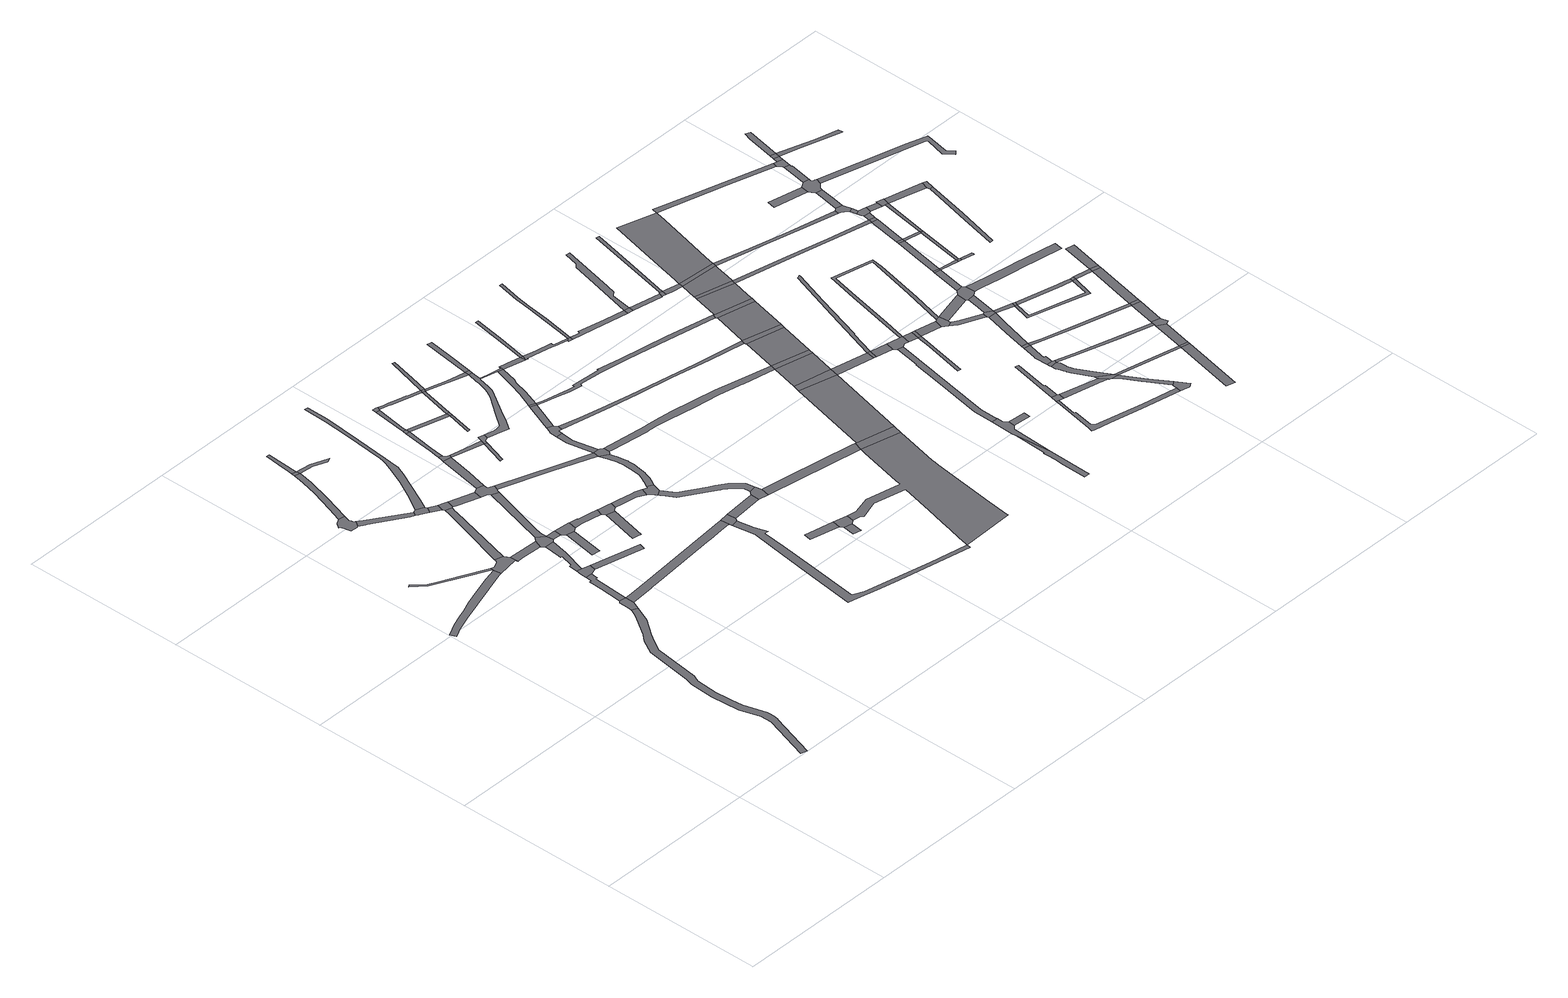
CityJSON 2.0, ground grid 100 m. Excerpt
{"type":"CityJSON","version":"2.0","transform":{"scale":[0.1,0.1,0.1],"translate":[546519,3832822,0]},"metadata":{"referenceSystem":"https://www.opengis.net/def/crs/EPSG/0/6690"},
"CityObjects":{
"road1":{"type":"Road","attributes":{"RoadStructureAttribute.sectionType":"1"},"geometry":[{"type":"MultiSurface","lod":"1","boundaries":[[[0,1,2,3,4,5,6,7,8,9,10,11,12,13,14,15,16,17,18,19,20,21,22,23,24,25,26,27,28,29,30,31,32,33,34,35,36]]]}]},
"road2":{"type":"Road","attributes":{"RoadStructureAttribute.sectionType":"1"},"geometry":[{"type":"MultiSurface","lod":"1","boundaries":[[[37,38,39,40,41,42,43,44,45,46,47,48,49,50,51]]]}]},
"road3":{"type":"Road","attributes":{"RoadStructureAttribute.sectionType":"1"},"geometry":[{"type":"MultiSurface","lod":"1","boundaries":[[[52,53,54,55,56,57,58,59,60,61,62]]]}]},
"road4":{"type":"Road","geometry":[{"type":"MultiSurface","lod":"1","boundaries":[[[63,64,65,66,67,68,69,70,71,72,73,74,75,76,77,78,79]]]}]},
"road5":{"type":"Road","geometry":[{"type":"MultiSurface","lod":"1","boundaries":[[[80,81,82,83,84,85,0,36,86,87]]]}]},
"road6":{"type":"Road","geometry":[{"type":"MultiSurface","lod":"1","boundaries":[[[88,89,90,91,92,93,94,62,61,37,51,95,96,97,98]]]}]},
"road7":{"type":"Road","attributes":{"RoadStructureAttribute.sectionType":"1"},"geometry":[{"type":"MultiSurface","lod":"1","boundaries":[[[99,100,101,102,80,87,103,104,105]]]}]},
"road8":{"type":"Road","attributes":{"RoadStructureAttribute.sectionType":"1"},"geometry":[{"type":"MultiSurface","lod":"1","boundaries":[[[106,107,74,73,108,109,110,111,112]]]}]},
"road9":{"type":"Road","attributes":{"RoadStructureAttribute.sectionType":"1"},"geometry":[{"type":"MultiSurface","lod":"1","boundaries":[[[113,114,115,116,63,79,117,118,119]]]}]},
"road10":{"type":"Road","geometry":[{"type":"MultiSurface","lod":"1","boundaries":[[[120,121,99,105,122,123,124]]]}]},
"road11":{"type":"Road","attributes":{"RoadStructureAttribute.sectionType":"1"},"geometry":[{"type":"MultiSurface","lod":"1","boundaries":[[[97,96,125,126,127]]]}]},
"road12":{"type":"Road","attributes":{"RoadStructureAttribute.sectionType":"1"},"geometry":[{"type":"MultiSurface","lod":"1","boundaries":[[[128,129,130,88,98,131,132,133,134]]]}]},
"road13":{"type":"Road","attributes":{"RoadStructureAttribute.sectionType":"1"},"geometry":[{"type":"MultiSurface","lod":"1","boundaries":[[[135,136,137,138,139,140,120,124,141,142]]]}]},
"road14":{"type":"Road","geometry":[{"type":"MultiSurface","lod":"1","boundaries":[[[143,144,112,111,145,146,147,148,149]]]}]},
"road15":{"type":"Road","geometry":[{"type":"MultiSurface","lod":"1","boundaries":[[[150,113,119,151]]]}]},
"road16":{"type":"Road","attributes":{"RoadStructureAttribute.sectionType":"1"},"geometry":[{"type":"MultiSurface","lod":"1","boundaries":[[[152,153,154,150,151,155]]]}]},
"road17":{"type":"Road","attributes":{"RoadStructureAttribute.sectionType":"1"},"geometry":[{"type":"MultiSurface","lod":"1","boundaries":[[[148,147,156,157]]]}]},
"road18":{"type":"Road","geometry":[{"type":"MultiSurface","lod":"1","boundaries":[[[158,127,126,135,142,159,160]]]}]},
"road19":{"type":"Road","attributes":{"RoadStructureAttribute.sectionType":"1"},"geometry":[{"type":"MultiSurface","lod":"1","boundaries":[[[161,162,123,122]]]}]},
"road20":{"type":"Road","geometry":[{"type":"MultiSurface","lod":"1","boundaries":[[[163,157,156,164,128,134,165,166]]]}]},
"road21":{"type":"Road","geometry":[{"type":"MultiSurface","lod":"1","boundaries":[[[167,168,169,170,151,119]]]}]},
"road22":{"type":"Road","attributes":{"RoadStructureAttribute.sectionType":"1"},"geometry":[{"type":"MultiSurface","lod":"1","boundaries":[[[160,159,171,172]]]}]},
"road23":{"type":"Road","geometry":[{"type":"MultiSurface","lod":"1","boundaries":[[[173,174,175,176]]]}]},
"road24":{"type":"Road","geometry":[{"type":"MultiSurface","lod":"1","boundaries":[[[177,172,171,173,176,178,179]]]}]},
"road25":{"type":"Road","attributes":{"RoadStructureAttribute.sectionType":"1"},"geometry":[{"type":"MultiSurface","lod":"1","boundaries":[[[166,165,180,181,182]]]}]},
"road26":{"type":"Road","attributes":{"RoadStructureAttribute.sectionType":"1"},"geometry":[{"type":"MultiSurface","lod":"1","boundaries":[[[183,158,160,184,185,186,187,188,189,190]]]}]},
"road27":{"type":"Road","attributes":{"RoadStructureAttribute.sectionType":"1"},"geometry":[{"type":"MultiSurface","lod":"1","boundaries":[[[191,192,193,87,86,194,195,196,197,198,199,200,201,202,203,204,205]]]}]},
"road28":{"type":"Road","attributes":{"RoadStructureAttribute.sectionType":"1"},"geometry":[{"type":"MultiSurface","lod":"1","boundaries":[[[206,207,208,209,210,211,212,213,214,215,143,149,216,217,218,219,220,221,222,223,224]]]}]},
"road29":{"type":"Road","geometry":[{"type":"MultiSurface","lod":"1","boundaries":[[[225,182,181,226,227,228,183,190,229,230,231,232,233,234,235,236]]]}]},
"road30":{"type":"Road","attributes":{"RoadStructureAttribute.sectionType":"1"},"geometry":[{"type":"MultiSurface","lod":"1","boundaries":[[[237,238,239,240,179,178,241,242,243]]]}]},
"road31":{"type":"Road","attributes":{"RoadStructureAttribute.sectionType":"1"},"geometry":[{"type":"MultiSurface","lod":"1","boundaries":[[[244,245,246,247,248]]]}]},
"road32":{"type":"Road","attributes":{"RoadStructureAttribute.sectionType":"1"},"geometry":[{"type":"MultiSurface","lod":"1","boundaries":[[[249,225,236,250,251,252,253]]]}]},
"road33":{"type":"Road","geometry":[{"type":"MultiSurface","lod":"1","boundaries":[[[254,255,243,242,244,248,256,257,258]]]}]},
"road34":{"type":"Road","geometry":[{"type":"MultiSurface","lod":"1","boundaries":[[[259,260,249,253,261,262,263,264,265]]]}]},
"road35":{"type":"Road","attributes":{"RoadStructureAttribute.sectionType":"1"},"geometry":[{"type":"MultiSurface","lod":"1","boundaries":[[[266,267,268,269,259,265,270,271]]]}]},
"road36":{"type":"Road","attributes":{"RoadStructureAttribute.sectionType":"1"},"geometry":[{"type":"MultiSurface","lod":"1","boundaries":[[[272,273,274,275,258,257,276,277,278,279,280]]]}]},
"road37":{"type":"Road","geometry":[{"type":"MultiSurface","lod":"1","boundaries":[[[281,266,271,282]]]}]},
"road38":{"type":"Road","attributes":{"RoadStructureAttribute.sectionType":"1"},"geometry":[{"type":"MultiSurface","lod":"1","boundaries":[[[283,261,253,284,285]]]}]},
"road39":{"type":"Road","attributes":{"RoadStructureAttribute.sectionType":"1"},"geometry":[{"type":"MultiSurface","lod":"1","boundaries":[[[286,232,231,287,288,289,290]]]}]},
"road40":{"type":"Road","geometry":[{"type":"MultiSurface","lod":"1","boundaries":[[[284,291,292,293,294,295]]]}]},
"road41":{"type":"Road","attributes":{"RoadStructureAttribute.sectionType":"1"},"geometry":[{"type":"MultiSurface","lod":"1","boundaries":[[[296,297,298,281,282,299,300]]]}]},
"road42":{"type":"Road","geometry":[{"type":"MultiSurface","lod":"1","boundaries":[[[301,191,205,302,303,304]]]}]},
"road43":{"type":"Road","geometry":[{"type":"MultiSurface","lod":"1","boundaries":[[[305,280,279,306,307,308,309,310,311]]]}]},
"road44":{"type":"Road","geometry":[{"type":"MultiSurface","lod":"1","boundaries":[[[312,296,300,313,314,315]]]}]},
"road45":{"type":"Road","attributes":{"RoadStructureAttribute.sectionType":"1"},"geometry":[{"type":"MultiSurface","lod":"1","boundaries":[[[316,282,271,317,318,319,320]]]}]},
"road46":{"type":"Road","geometry":[{"type":"MultiSurface","lod":"1","boundaries":[[[321,322,323,285,284,295,324,325,326]]]}]},
"road47":{"type":"Road","attributes":{"RoadStructureAttribute.sectionType":"1"},"geometry":[{"type":"MultiSurface","lod":"1","boundaries":[[[327,328,329,330,331,332,333,334,335,303,302,336,337,338,339,340,341,342,343,344,345,346]]]}]},
"road48":{"type":"Road","attributes":{"RoadStructureAttribute.sectionType":"1"},"geometry":[{"type":"MultiSurface","lod":"1","boundaries":[[[347,348,349,350]]]}]},
"road49":{"type":"Road","attributes":{"RoadStructureAttribute.sectionType":"1"},"geometry":[{"type":"MultiSurface","lod":"1","boundaries":[[[351,301,304,352]]]}]},
"road50":{"type":"Road","geometry":[{"type":"MultiSurface","lod":"1","boundaries":[[[319,353,354,355,356]]]}]},
"road51":{"type":"Road","attributes":{"RoadStructureAttribute.sectionType":"1"},"geometry":[{"type":"MultiSurface","lod":"1","boundaries":[[[289,357,358,359,360,361,362,363,364,365,366,367,368,369,370,371,372,373,374,311,310,375,376,377,378,379,380,381,382,383,384,385,386,387,388,389,390,391,392,393]]]}]},
"road52":{"type":"Road","attributes":{"RoadStructureAttribute.sectionType":"1"},"geometry":[{"type":"MultiSurface","lod":"1","boundaries":[[[394,395,396,397,398,399,400,401,309,308,402,403,404,405,406,407,408,409,410,411,412,413,414]]]}]},
"road53":{"type":"Road","attributes":{"RoadStructureAttribute.sectionType":"1"},"geometry":[{"type":"MultiSurface","lod":"1","boundaries":[[[415,416,417,418,419,314,313,420,421,422,423,424,425,426]]]}]},
"road54":{"type":"Road","geometry":[{"type":"MultiSurface","lod":"1","boundaries":[[[320,319,356,427]]]}]},
"road55":{"type":"Road","geometry":[{"type":"MultiSurface","lod":"1","boundaries":[[[428,429,430,431]]]}]},
"road56":{"type":"Road","geometry":[{"type":"MultiSurface","lod":"1","boundaries":[[[432,433,290,289,393,434,435,436,437]]]}]},
"road57":{"type":"Road","attributes":{"RoadStructureAttribute.sectionType":"1"},"geometry":[{"type":"MultiSurface","lod":"1","boundaries":[[[425,438,320,427,439,440,441]]]}]},
"road58":{"type":"Road","geometry":[{"type":"MultiSurface","lod":"1","boundaries":[[[350,349,428,431,442,443]]]}]},
"road59":{"type":"Road","attributes":{"RoadStructureAttribute.sectionType":"1"},"geometry":[{"type":"MultiSurface","lod":"1","boundaries":[[[444,445,290,433,446,447,448,449]]]}]},
"road60":{"type":"Road","geometry":[{"type":"MultiSurface","lod":"1","boundaries":[[[414,413,351,352,450,451]]]}]},
"road61":{"type":"Road","geometry":[{"type":"MultiSurface","lod":"1","boundaries":[[[452,453,454,455,444,449,456,457,458,459,460,461,462]]]}]},
"road62":{"type":"Road","geometry":[{"type":"MultiSurface","lod":"1","boundaries":[[[426,425,441,463]]]}]},
"road63":{"type":"Road","attributes":{"RoadStructureAttribute.sectionType":"1"},"geometry":[{"type":"MultiSurface","lod":"1","boundaries":[[[464,465,452,462,466,467,468,469]]]}]},
"road64":{"type":"Road","attributes":{"RoadStructureAttribute.sectionType":"1"},"geometry":[{"type":"MultiSurface","lod":"1","boundaries":[[[470,471,472,473,474,475,476,477,478,479,480,326,325,481,482,483,484,485,486,487,488,489,490,491,492,493,494,495,496,497]]]}]},
"road65":{"type":"Road","attributes":{"RoadStructureAttribute.sectionType":"1"},"geometry":[{"type":"MultiSurface","lod":"1","boundaries":[[[498,499,500,426,463,501,502]]]}]},
"road66":{"type":"Road","attributes":{"RoadStructureAttribute.sectionType":"1"},"geometry":[{"type":"MultiSurface","lod":"1","boundaries":[[[503,504,505,463,441,506,470,507]]]}]},
"road67":{"type":"Road","geometry":[{"type":"MultiSurface","lod":"1","boundaries":[[[508,464,469,509]]]}]},
"road68":{"type":"Road","attributes":{"RoadStructureAttribute.sectionType":"1"},"geometry":[{"type":"MultiSurface","lod":"1","boundaries":[[[491,510,511,512,513,508,509,514,515,516,492]]]}]},
"road69":{"type":"Road","geometry":[{"type":"MultiSurface","lod":"1","boundaries":[[[507,470,497,517]]]}]},
"road70":{"type":"Road","attributes":{"RoadStructureAttribute.sectionType":"1"},"geometry":[{"type":"MultiSurface","lod":"1","boundaries":[[[518,519,451,450,520,521]]]}]},
"road71":{"type":"Road","geometry":[{"type":"MultiSurface","lod":"1","boundaries":[[[520,522,523,524,525,526,527,528,529,443,442,530,531,532,533,534,535,536,537,538,539,346,540,541,542,543,544,545,546,547,548,549]]]}]},
"road72":{"type":"Road","attributes":{"RoadStructureAttribute.sectionType":"1"},"geometry":[{"type":"MultiSurface","lod":"1","boundaries":[[[550,507,517,551,552]]]}]},
"road73":{"type":"Road","geometry":[{"type":"MultiSurface","lod":"1","boundaries":[[[541,540,553]]]}]},
"road74":{"type":"Road","geometry":[{"type":"MultiSurface","lod":"1","boundaries":[[[554,493,492,555,556]]]}]},
"road75":{"type":"Road","attributes":{"RoadStructureAttribute.sectionType":"1"},"geometry":[{"type":"MultiSurface","lod":"1","boundaries":[[[557,558,559,560,561,562,437,436,563,564,565,566,567,568,569,570,571,572,573,574,575,576,577]]]}]},
"road76":{"type":"Road","geometry":[{"type":"MultiSurface","lod":"1","boundaries":[[[556,555,578]]]}]},
"road77":{"type":"Road","attributes":{"RoadStructureAttribute.sectionType":"1"},"geometry":[{"type":"MultiSurface","lod":"1","boundaries":[[[579,580,581,582,583,584,460,459,585,586,587,588,589,590]]]}]},
"road78":{"type":"Road","attributes":{"RoadStructureAttribute.sectionType":"1"},"geometry":[{"type":"MultiSurface","lod":"1","boundaries":[[[591,592,593,556,578,594,595]]]}]},
"road79":{"type":"Road","attributes":{"RoadStructureAttribute.sectionType":"1"},"geometry":[{"type":"MultiSurface","lod":"1","boundaries":[[[596,597,598,599,600,601,578,555,602,603,604,605,606,607,608]]]}]},
"road80":{"type":"Road","geometry":[{"type":"MultiSurface","lod":"1","boundaries":[[[521,520,549,609,610]]]}]},
"road81":{"type":"Road","attributes":{"RoadStructureAttribute.sectionType":"1"},"geometry":[{"type":"MultiSurface","lod":"1","boundaries":[[[611,612,613,614,615,616,617,618,509,469,619,620,621,622,623,624,625,626,627,628,629]]]}]},
"road82":{"type":"Road","geometry":[{"type":"MultiSurface","lod":"1","boundaries":[[[608,607,630,631,632]]]}]},
"road83":{"type":"Road","attributes":{"function":"3","RoadStructureAttribute.sectionType":"1"},"geometry":[{"type":"MultiSurface","lod":"1","boundaries":[[[633,610,609,634]]]}]},
"road84":{"type":"Road","attributes":{"RoadStructureAttribute.sectionType":"1"},"geometry":[{"type":"MultiSurface","lod":"1","boundaries":[[[635,636,637,638,608,632,639,640,641,642]]]}]},
"road85":{"type":"Road","attributes":{"RoadStructureAttribute.sectionType":"1"},"geometry":[{"type":"MultiSurface","lod":"1","boundaries":[[[643,644,645,632,631,646,647,648]]]}]},
"road86":{"type":"Road","attributes":{"RoadStructureAttribute.sectionType":"1"},"geometry":[{"type":"MultiSurface","lod":"1","boundaries":[[[649,650,651,652,653,654,655,656,657,658,659,660]]]}]},
"road87":{"type":"Road","geometry":[{"type":"MultiSurface","lod":"1","boundaries":[[[661,633,634,662]]]}]},
"road88":{"type":"Road","attributes":{"RoadStructureAttribute.sectionType":"1"},"geometry":[{"type":"MultiSurface","lod":"1","boundaries":[[[663,664,649,660,665,666,667,668,669,670,671,672]]]}]},
"road89":{"type":"Road","attributes":{"function":"3","RoadStructureAttribute.sectionType":"1"},"geometry":[{"type":"MultiSurface","lod":"1","boundaries":[[[576,673,661,662,674,675]]]}]},
"road90":{"type":"Road","geometry":[{"type":"MultiSurface","lod":"1","boundaries":[[[577,576,675,676]]]}]},
"road91":{"type":"Road","geometry":[{"type":"MultiSurface","lod":"1","boundaries":[[[648,647,677,678]]]}]},
"road92":{"type":"Road","geometry":[{"type":"MultiSurface","lod":"1","boundaries":[[[679,680,669,668]]]}]},
"road93":{"type":"Road","attributes":{"function":"3","RoadStructureAttribute.sectionType":"1"},"geometry":[{"type":"MultiSurface","lod":"1","boundaries":[[[681,682,577,676,683]]]}]},
"road94":{"type":"Road","attributes":{"RoadStructureAttribute.sectionType":"1"},"geometry":[{"type":"MultiSurface","lod":"1","boundaries":[[[684,662,634,685,686]]]}]},
"road95":{"type":"Road","attributes":{"RoadStructureAttribute.sectionType":"1"},"geometry":[{"type":"MultiSurface","lod":"1","boundaries":[[[678,677,687,688,689,690]]]}]},
"road96":{"type":"Road","geometry":[{"type":"MultiSurface","lod":"1","boundaries":[[[590,589,691,681,683,692,693]]]}]},
"road97":{"type":"Road","attributes":{"RoadStructureAttribute.sectionType":"1"},"geometry":[{"type":"MultiSurface","lod":"1","boundaries":[[[694,695,696,697,698,699,700,701,648,678]]]}]},
"road98":{"type":"Road","attributes":{"RoadStructureAttribute.sectionType":"1"},"geometry":[{"type":"MultiSurface","lod":"1","boundaries":[[[702,703,704,705,706,707,708,663,672,709,710]]]}]},
"road99":{"type":"Road","attributes":{"function":"3","RoadStructureAttribute.sectionType":"1"},"geometry":[{"type":"MultiSurface","lod":"1","boundaries":[[[711,712,693,692,713]]]}]},
"road100":{"type":"Road","geometry":[{"type":"MultiSurface","lod":"1","boundaries":[[[714,690,689,715,716,717]]]}]},
"road101":{"type":"Road","geometry":[{"type":"MultiSurface","lod":"1","boundaries":[[[686,685,718,719]]]}]},
"road102":{"type":"Road","geometry":[{"type":"MultiSurface","lod":"1","boundaries":[[[629,628,720,711,713,721,722]]]}]},
"road103":{"type":"Road","attributes":{"RoadStructureAttribute.sectionType":"1"},"geometry":[{"type":"MultiSurface","lod":"1","boundaries":[[[723,724,719,718,725,726]]]}]},
"road104":{"type":"Road","attributes":{"RoadStructureAttribute.sectionType":"1"},"geometry":[{"type":"MultiSurface","lod":"1","boundaries":[[[716,715,727,728,729]]]}]},
"road105":{"type":"Road","geometry":[{"type":"MultiSurface","lod":"1","boundaries":[[[730,731,732,733,734,735,736,737]]]}]},
"road106":{"type":"Road","attributes":{"function":"3","RoadStructureAttribute.sectionType":"1"},"geometry":[{"type":"MultiSurface","lod":"1","boundaries":[[[738,739,722,721,740,741,742]]]}]},
"road107":{"type":"Road","geometry":[{"type":"MultiSurface","lod":"1","boundaries":[[[743,744,738,742,745]]]}]},
"road108":{"type":"Road","attributes":{"RoadStructureAttribute.sectionType":"1"},"geometry":[{"type":"MultiSurface","lod":"1","boundaries":[[[746,747,717,716,748,749]]]}]},
"road109":{"type":"Road","geometry":[{"type":"MultiSurface","lod":"1","boundaries":[[[750,726,725,702,710,751,752,753,754]]]}]},
"road110":{"type":"Road","attributes":{"RoadStructureAttribute.sectionType":"1"},"geometry":[{"type":"MultiSurface","lod":"1","boundaries":[[[755,756,757,758,759,760]]]}]},
"road111":{"type":"Road","attributes":{"RoadStructureAttribute.sectionType":"1"},"geometry":[{"type":"MultiSurface","lod":"1","boundaries":[[[761,762,763,764,765,766,730,737]]]}]},
"road112":{"type":"Road","attributes":{"function":"3","RoadStructureAttribute.sectionType":"1"},"geometry":[{"type":"MultiSurface","lod":"1","boundaries":[[[728,743,745,767,768,769,770,771,772,773]]]}]},
"road113":{"type":"Road","attributes":{"RoadStructureAttribute.sectionType":"1"},"geometry":[{"type":"MultiSurface","lod":"1","boundaries":[[[731,774,775,776,777,778,779,780,781,782,783,784,785,786,787,788,732]]]}]},
"road114":{"type":"Road","geometry":[{"type":"MultiSurface","lod":"1","boundaries":[[[729,728,773,789]]]}]},
"road115":{"type":"Road","geometry":[{"type":"MultiSurface","lod":"1","boundaries":[[[790,791,753,752,755,792]]]}]},
"road116":{"type":"Road","attributes":{"RoadStructureAttribute.sectionType":"1"},"geometry":[{"type":"MultiSurface","lod":"1","boundaries":[[[793,794,795,796,797,798,799,800,686,719]]]}]},
"road117":{"type":"Road","attributes":{"RoadStructureAttribute.sectionType":"1"},"geometry":[{"type":"MultiSurface","lod":"1","boundaries":[[[734,733,801,802,803,804]]]}]},
"road118":{"type":"Road","geometry":[{"type":"MultiSurface","lod":"1","boundaries":[[[792,755,760,805]]]}]},
"road119":{"type":"Road","attributes":{"RoadStructureAttribute.sectionType":"1"},"geometry":[{"type":"MultiSurface","lod":"1","boundaries":[[[805,760,806,807,808]]]}]},
"road120":{"type":"Road","geometry":[{"type":"MultiSurface","lod":"1","boundaries":[[[809,810,811,812,813,814]]]}]},
"road121":{"type":"Road","attributes":{"RoadStructureAttribute.sectionType":"1"},"geometry":[{"type":"MultiSurface","lod":"1","boundaries":[[[815,816,817,818,819,820,821,822,813,812,823,824,825,826,827,828,829,830]]]}]},
"road122":{"type":"Road","attributes":{"function":"3","RoadStructureAttribute.sectionType":"1"},"geometry":[{"type":"MultiSurface","lod":"1","boundaries":[[[831,832,833,834,729,789,835,836,837,838,839,840,841]]]}]},
"road123":{"type":"Road","geometry":[{"type":"MultiSurface","lod":"1","boundaries":[[[829,842,804,803,843,844,845,830]]]}]},
"road124":{"type":"Road","attributes":{"RoadStructureAttribute.sectionType":"1"},"geometry":[{"type":"MultiSurface","lod":"1","boundaries":[[[846,847,848,849,810,809,850,851,852,853,854,855,856,857]]]}]},
"road125":{"type":"Road","geometry":[{"type":"MultiSurface","lod":"1","boundaries":[[[858,859,860,861,862,808,807,863,864,865]]]}]},
"road126":{"type":"Road","geometry":[{"type":"MultiSurface","lod":"1","boundaries":[[[866,846,857,867]]]}]},
"road127":{"type":"Road","attributes":{"RoadStructureAttribute.sectionType":"1"},"geometry":[{"type":"MultiSurface","lod":"1","boundaries":[[[844,868,869,870,871,872,873,874,875,845]]]}]},
"road128":{"type":"Road","attributes":{"RoadStructureAttribute.sectionType":"1"},"geometry":[{"type":"MultiSurface","lod":"1","boundaries":[[[876,877,878,879,880,881,754,753,882,883,884,885,886,887,860,859]]]}]},
"road129":{"type":"Road","geometry":[{"type":"MultiSurface","lod":"1","boundaries":[[[873,872,888,889,781,780,890,891]]]}]},
"road130":{"type":"Road","attributes":{"RoadStructureAttribute.sectionType":"1"},"geometry":[{"type":"MultiSurface","lod":"1","boundaries":[[[892,893,894,864,863,895,896,897,898,899]]]}]},
"road131":{"type":"Road","attributes":{"RoadStructureAttribute.sectionType":"1"},"geometry":[{"type":"MultiSurface","lod":"1","boundaries":[[[900,901,866,867,902,903,904,905]]]}]},
"road132":{"type":"Road","attributes":{"RoadStructureAttribute.sectionType":"1"},"geometry":[{"type":"MultiSurface","lod":"1","boundaries":[[[906,907,908,858,865,909]]]}]},
"road133":{"type":"Road","attributes":{"RoadStructureAttribute.sectionType":"1"},"geometry":[{"type":"MultiSurface","lod":"1","boundaries":[[[910,830,845,911,912]]]}]},
"road134":{"type":"Road","geometry":[{"type":"MultiSurface","lod":"1","boundaries":[[[913,914,899,898,900,905,915]]]}]},
"road135":{"type":"Road","attributes":{"RoadStructureAttribute.sectionType":"1"},"geometry":[{"type":"MultiSurface","lod":"1","boundaries":[[[916,917,814,813,918,919,920]]]}]},
"road136":{"type":"Road","attributes":{"RoadStructureAttribute.sectionType":"1"},"geometry":[{"type":"MultiSurface","lod":"1","boundaries":[[[921,922,923,924,925,913,915]]]}]},
"road137":{"type":"Road","attributes":{"RoadStructureAttribute.sectionType":"1"},"geometry":[{"type":"MultiSurface","lod":"1","boundaries":[[[926,927,745,742,928,929,930]]]}]},
"road138":{"type":"Road","attributes":{"RoadStructureAttribute.sectionType":"1"},"geometry":[{"type":"MultiSurface","lod":"1","boundaries":[[[915,905,931,932,933]]]}]},
"road139":{"type":"Road","attributes":{"RoadStructureAttribute.sectionType":"1"},"geometry":[{"type":"MultiSurface","lod":"1","boundaries":[[[934,935,789,773,936,937,938,939]]]}]},
"road140":{"type":"Road","attributes":{"RoadStructureAttribute.sectionType":"1"},"geometry":[{"type":"MultiSurface","lod":"1","boundaries":[[[911,940,941,942]]]}]},
"road141":{"type":"Road","geometry":[{"type":"MultiSurface","lod":"1","boundaries":[[[943,944,945,946,906,909,922,921,947,948]]]}]},
"road142":{"type":"Road","attributes":{"RoadStructureAttribute.sectionType":"1"},"geometry":[{"type":"MultiSurface","lod":"1","boundaries":[[[949,867,857,950,951,952]]]}]},
"road143":{"type":"Road","geometry":[{"type":"MultiSurface","lod":"1","boundaries":[[[933,932,953,954]]]}]},
"road144":{"type":"Road","attributes":{"RoadStructureAttribute.sectionType":"1"},"geometry":[{"type":"MultiSurface","lod":"1","boundaries":[[[955,956,957,946,945,958,959]]]}]},
"road145":{"type":"Road","geometry":[{"type":"MultiSurface","lod":"1","boundaries":[[[912,911,942,960]]]}]},
"road146":{"type":"Road","geometry":[{"type":"MultiSurface","lod":"1","boundaries":[[[961,955,959,962]]]}]},
"road147":{"type":"Road","attributes":{"RoadStructureAttribute.sectionType":"1"},"geometry":[{"type":"MultiSurface","lod":"1","boundaries":[[[932,963,964,965,966,967,968,969,953]]]}]},
"road148":{"type":"Road","attributes":{"RoadStructureAttribute.sectionType":"1"},"geometry":[{"type":"MultiSurface","lod":"1","boundaries":[[[970,971,972,912,960,973]]]}]},
"road149":{"type":"Road","attributes":{"RoadStructureAttribute.sectionType":"1"},"geometry":[{"type":"MultiSurface","lod":"1","boundaries":[[[962,959,974,975]]]}]},
"road150":{"type":"Road","attributes":{"RoadStructureAttribute.sectionType":"1"},"geometry":[{"type":"MultiSurface","lod":"1","boundaries":[[[976,977,978,961,962,979,980]]]}]},
"road151":{"type":"Road","attributes":{"RoadStructureAttribute.sectionType":"1"},"geometry":[{"type":"MultiSurface","lod":"1","boundaries":[[[981,982,983,954,953,984,967,985]]]}]},
"road152":{"type":"Road","geometry":[{"type":"MultiSurface","lod":"1","boundaries":[[[986,920,919,970,973,987,988]]]}]},
"road153":{"type":"Road","geometry":[{"type":"MultiSurface","lod":"1","boundaries":[[[975,974,989,990,991]]]}]},
"road154":{"type":"Road","attributes":{"RoadStructureAttribute.sectionType":"1"},"geometry":[{"type":"MultiSurface","lod":"1","boundaries":[[[992,993,841,994,995,996]]]}]},
"road155":{"type":"Road","geometry":[{"type":"MultiSurface","lod":"1","boundaries":[[[997,976,980,998]]]}]},
"road156":{"type":"Road","attributes":{"RoadStructureAttribute.sectionType":"1"},"geometry":[{"type":"MultiSurface","lod":"1","boundaries":[[[951,986,988,999]]]}]},
"road157":{"type":"Road","geometry":[{"type":"MultiSurface","lod":"1","boundaries":[[[1000,1001,1002,1003,990,989]]]}]},
"road158":{"type":"Road","attributes":{"RoadStructureAttribute.sectionType":"1"},"geometry":[{"type":"MultiSurface","lod":"1","boundaries":[[[929,997,998,1004,1005]]]}]},
"road159":{"type":"Road","attributes":{"RoadStructureAttribute.sectionType":"1"},"geometry":[{"type":"MultiSurface","lod":"1","boundaries":[[[1006,1007,1008,1009,948,947,1010,1011,1012,1013,1014,1015,1016]]]}]},
"road160":{"type":"Road","attributes":{"RoadStructureAttribute.sectionType":"1"},"geometry":[{"type":"MultiSurface","lod":"1","boundaries":[[[1017,1018,975,991]]]}]},
"road161":{"type":"Road","geometry":[{"type":"MultiSurface","lod":"1","boundaries":[[[952,951,999,1019]]]}]},
"road162":{"type":"Road","attributes":{"RoadStructureAttribute.sectionType":"1"},"geometry":[{"type":"MultiSurface","lod":"1","boundaries":[[[998,980,1018,1020]]]}]},
"road163":{"type":"Road","geometry":[{"type":"MultiSurface","lod":"1","boundaries":[[[1021,1022,1023,1024,1025]]]}]},
"road164":{"type":"Road","geometry":[{"type":"MultiSurface","lod":"1","boundaries":[[[985,967,966,1026]]]}]},
"road165":{"type":"Road","geometry":[{"type":"MultiSurface","lod":"1","boundaries":[[[930,929,1005,1027]]]}]},
"road166":{"type":"Road","geometry":[{"type":"MultiSurface","lod":"1","boundaries":[[[1028,1029,939,938,1030,1031,1032,1033,1034,1035]]]}]},
"road167":{"type":"Road","attributes":{"RoadStructureAttribute.sectionType":"1"},"geometry":[{"type":"MultiSurface","lod":"1","boundaries":[[[1036,1037,930,1027,1038]]]}]},
"road168":{"type":"Road","geometry":[{"type":"MultiSurface","lod":"1","boundaries":[[[1020,1018,1017]]]}]},
"road169":{"type":"Road","attributes":{"RoadStructureAttribute.sectionType":"1"},"geometry":[{"type":"MultiSurface","lod":"1","boundaries":[[[1034,1033,1039,1040]]]}]},
"road170":{"type":"Road","geometry":[{"type":"MultiSurface","lod":"1","boundaries":[[[1040,1039,1041,1042,1043,1036,1038,1044,1045,1046]]]}]},
"road171":{"type":"Road","attributes":{"RoadStructureAttribute.sectionType":"1"},"geometry":[{"type":"MultiSurface","lod":"1","boundaries":[[[1047,1048,1049,1050,952,1019,1051]]]}]},
"road172":{"type":"Road","attributes":{"RoadStructureAttribute.sectionType":"1"},"geometry":[{"type":"MultiSurface","lod":"1","boundaries":[[[1026,966,1052,1047,1053]]]}]},
"road173":{"type":"Road","attributes":{"RoadStructureAttribute.sectionType":"1"},"geometry":[{"type":"MultiSurface","lod":"1","boundaries":[[[1054,1055,1028,1035,1056,1057]]]}]},
"road174":{"type":"Road","attributes":{"RoadStructureAttribute.sectionType":"1"},"geometry":[{"type":"MultiSurface","lod":"1","boundaries":[[[1058,1020,1017,1059]]]}]},
"road175":{"type":"Road","attributes":{"RoadStructureAttribute.sectionType":"1"},"geometry":[{"type":"MultiSurface","lod":"1","boundaries":[[[1046,1045,1060,1061]]]}]},
"road176":{"type":"Road","geometry":[{"type":"MultiSurface","lod":"1","boundaries":[[[1062,1063,1025,1024,1064,1054,1057,1065,1066,1067,1068,1069,1070,1071,1072]]]}]},
"road177":{"type":"Road","geometry":[{"type":"MultiSurface","lod":"1","boundaries":[[[1053,1047,1051,1073]]]}]},
"road178":{"type":"Road","geometry":[{"type":"MultiSurface","lod":"1","boundaries":[[[1074,1075,1076,1061,1060,1058,1059,1077]]]}]},
"road179":{"type":"Road","attributes":{"RoadStructureAttribute.sectionType":"1"},"geometry":[{"type":"MultiSurface","lod":"1","boundaries":[[[1078,1079,1062,1072,1080,1081,1082]]]}]},
"road180":{"type":"Road","attributes":{"RoadStructureAttribute.sectionType":"1"},"geometry":[{"type":"MultiSurface","lod":"1","boundaries":[[[1083,1053,1073,1084]]]}]},
"road181":{"type":"Road","geometry":[{"type":"MultiSurface","lod":"1","boundaries":[[[996,995,1085,1086,1078,1082,1087,1088]]]}]},
"road182":{"type":"Road","attributes":{"RoadStructureAttribute.sectionType":"1"},"geometry":[{"type":"MultiSurface","lod":"1","boundaries":[[[1089,1090,1091,1092,1093,1094,1095,1096,1097]]]}]},
"road183":{"type":"Road","attributes":{"RoadStructureAttribute.sectionType":"1"},"geometry":[{"type":"MultiSurface","lod":"1","boundaries":[[[1098,1088,1087,1099]]]}]},
"road184":{"type":"Road","geometry":[{"type":"MultiSurface","lod":"1","boundaries":[[[1100,1098,1099,1101]]]}]},
"road185":{"type":"Road","attributes":{"RoadStructureAttribute.sectionType":"1"},"geometry":[{"type":"MultiSurface","lod":"1","boundaries":[[[1102,1103,1077,1059,1104,1105,1106,1107,1108]]]}]},
"road186":{"type":"Road","attributes":{"RoadStructureAttribute.sectionType":"1"},"geometry":[{"type":"MultiSurface","lod":"1","boundaries":[[[1109,1110,1100,1101,1111]]]}]},
"road187":{"type":"Road","geometry":[{"type":"MultiSurface","lod":"1","boundaries":[[[1108,1107,1097,1096,1112]]]}]},
"road188":{"type":"Road","attributes":{"RoadStructureAttribute.sectionType":"1"},"geometry":[{"type":"MultiSurface","lod":"1","boundaries":[[[1113,1114,1115,1116,1117,1118,1119,1068,1067,1120,1121,1122,1123,1124,1125]]]}]},
"road189":{"type":"Road","attributes":{"RoadStructureAttribute.sectionType":"1"},"geometry":[{"type":"MultiSurface","lod":"1","boundaries":[[[1126,1127,1128,1129,1130,1131,1132,1101,1099]]]}]}
},
"vertices":[
[788,1461,0],[787,1458,0],[785,1452,0],[774,1427,0],[764,1411,0],[763,1409,0],[695,1304,0],[677,1278,0],[641,1239,0],[593,1150,0],[551,862,0],[537,816,0],[528,669,0],[541,494,0],[579,371,0],[577,300,0],[577,298,0],[576,296,0],[486,13,0],[524,3,0],[616,291,0],[617,293,0],[623,313,0],[623,349,0],[623,369,0],[582,507,0],[577,578,0],[575,611,0],[570,680,0],[578,809,0],[596,852,0],[635,1132,0],[690,1222,0],[707,1248,0],[778,1346,0],[799,1392,0],[823,1445,0],
[558,2206,0],[479,2188,0],[354,2148,0],[273,2123,0],[205,2096,0],[155,2078,0],[85,2052,0],[7,2012,0],[24,1979,0],[46,1990,0],[59,1997,0],[68,2001,0],[170,2040,0],[541,2156,0],[565,2160,0],
[412,2299,0],[306,2348,0],[246,2380,0],[178,2447,0],[163,2439,0],[236,2370,0],[276,2350,0],[407,2284,0],[556,2216,0],[559,2215,0],[562,2229,0],
[339,3081,0],[310,3065,0],[307,3063,0],[288,3035,0],[300,3028,0],[300,3023,0],[303,3012,0],[305,2997,0],[310,2970,0],[353,2966,0],[363,2971,0],[386,3006,0],[377,3011,0],[374,3026,0],[370,3039,0],[369,3043,0],[379,3076,0],
[805,1556,0],[803,1554,0],[792,1543,0],[790,1488,0],[790,1475,0],[790,1470,0],[845,1494,0],[842,1549,0],
[628,2262,0],[625,2251,0],[620,2241,0],[604,2233,0],[603,2232,0],[580,2221,0],[577,2222,0],[694,2179,0],[697,2163,0],[696,2217,0],[676,2248,0],
[835,1816,0],[833,1775,0],[818,1775,0],[813,1693,0],[857,1769,0],[869,1769,0],[876,1814,0],
[518,2918,0],[421,2982,0],[399,2949,0],[406,2944,0],[602,2826,0],[628,2812,0],[641,2836,0],
[457,3494,0],[443,3422,0],[419,3321,0],[373,3178,0],[432,3247,0],[473,3394,0],[492,3487,0],
[842,1887,0],[836,1850,0],[914,1827,0],[924,1867,0],[871,1880,0],
[730,2166,0],[866,2161,0],[882,2210,0],
[764,2728,0],[752,2688,0],[707,2532,0],[745,2505,0],[791,2677,0],[792,2683,0],[801,2713,0],
[885,2140,0],[874,2040,0],[870,2023,0],[880,2024,0],[860,1941,0],[846,1940,0],[918,2034,0],[938,2139,0],
[661,2844,0],[653,2841,0],[644,2803,0],[650,2800,0],[696,2775,0],[714,2809,0],[711,2824,0],
[461,3517,0],[487,3512,0],
[479,3709,0],[471,3619,0],[464,3537,0],[498,3707,0],
[757,2742,0],[769,2785,0],
[907,2233,0],[956,2153,0],[950,2198,0],
[1214,1757,0],[1223,1793,0],
[799,2775,0],[765,2732,0],[808,2718,0],[824,2767,0],
[578,3478,0],[658,3446,0],[685,3459,0],[582,3498,0],
[1009,2149,0],[1012,2194,0],
[1029,2127,0],[995,1919,0],[1044,1911,0],[1078,2119,0],
[1112,2187,0],[1103,2136,0],[1111,2184,0],
[838,2708,0],[966,2664,0],[977,2717,0],
[1016,2638,0],[950,2202,0],[951,2216,0],[952,2239,0],[964,2290,0],[988,2377,0],[1024,2498,0],[1061,2624,0],
[1651,1624,0],[1028,1566,0],[893,1553,0],[995,1508,0],[997,1508,0],[1031,1511,0],[1057,1514,0],[1175,1525,0],[1443,1550,0],[1486,1554,0],[1500,1555,0],[1565,1561,0],[1635,1568,0],[1649,1569,0],[1656,1570,0],
[902,3827,0],[898,3679,0],[885,3516,0],[860,3266,0],[852,3235,0],[848,3218,0],[830,3173,0],[816,3138,0],[779,3055,0],[728,2955,0],[741,2880,0],[844,3091,0],[868,3153,0],[869,3163,0],[870,3171,0],[878,3246,0],[900,3454,0],[920,3689,0],[922,3826,0],
[1005,2730,0],[980,2660,0],[1008,2652,0],[1016,2645,0],[1066,2640,0],[1069,2644,0],[1071,2646,0],[1083,2679,0],[1068,2684,0],[1065,2686,0],[1045,2693,0],[1051,2720,0],
[1263,2155,0],[1263,2158,0],[1163,2173,0],[1164,2176,0],[1155,2133,0],[1276,2112,0],[1288,2151,0],
[1289,2088,0],[1235,1857,0],[1262,1851,0],[1289,1845,0],[1342,2075,0],
[1059,3011,0],[1079,2848,0],[1107,2990,0],[1109,2999,0],[1110,3001,0],
[1363,2138,0],[1318,2146,0],[1345,2085,0],[1368,2097,0],[1380,2135,0],
[1067,3048,0],[1062,3023,0],[1117,3018,0],[1109,3020,0],[1104,3021,0],[1100,3027,0],[1089,3043,0],
[1102,3304,0],[1089,3196,0],[1080,3119,0],[1069,3060,0],[1098,3131,0],[1124,3301,0],
[1530,2110,0],[1513,2112,0],[1425,2128,0],[1424,2128,0],[1417,2088,0],[1506,2073,0],[1509,2072,0],[1552,2047,0],[1570,2094,0],
[1105,3328,0],[1124,3326,0],
[1215,2999,0],[1308,2950,0],[1317,2978,0],
[1434,2552,0],[1377,2541,0],[1621,2448,0],[1624,2446,0],[1630,2483,0],
[1260,2796,0],[1259,2792,0],[1268,2794,0],[1277,2795,0],[1324,2945,0],
[1131,3539,0],[1128,3512,0],[1107,3339,0],[1127,3347,0],[1154,3536,0],
[1711,1630,0],[1660,1550,0],[1703,1557,0],[1716,1576,0],
[1600,2083,0],[1576,2028,0],[1583,2016,0],[1590,2004,0],[1625,2025,0],[1638,2074,0],[1605,2093,0],
[1134,3566,0],[1159,3544,0],[1168,3561,0],[1157,3564,0],
[1224,3300,0],[1214,3279,0],[1216,3279,0],[1365,3238,0],[1364,3263,0],
[1349,3006,0],[1329,3011,0],[1321,2987,0],[1330,2963,0],[1355,2971,0],[1365,3002,0],
[2113,589,0],[1708,675,0],[1649,703,0],[1642,707,0],[1682,1024,0],[1707,1235,0],[1723,1381,0],[1747,1380,0],[1720,1457,0],[1683,1414,0],[1664,1274,0],[1627,1004,0],[1583,679,0],[1610,672,0],[1640,666,0],[1760,638,0],[1866,616,0],[2018,585,0],[2343,519,0],[2348,544,0],
[1850,1221,0],[1841,1175,0],[2019,1135,0],[2029,1185,0],
[1914,1648,0],[1911,1595,0],
[1329,3085,0],[1336,3084,0],[1344,3083,0],[1377,3236,0],
[1640,2395,0],[1644,2380,0],[1654,2343,0],[1655,2336,0],[1657,2324,0],[1658,2309,0],[1658,2308,0],[1659,2301,0],[1659,2274,0],[1658,2256,0],[1655,2234,0],[1652,2200,0],[1649,2187,0],[1648,2182,0],[1646,2176,0],[1641,2164,0],[1627,2135,0],[1625,2130,0],[1656,2105,0],[1656,2106,0],[1661,2116,0],[1665,2125,0],[1670,2135,0],[1673,2143,0],[1678,2160,0],[1682,2173,0],[1683,2175,0],[1693,2224,0],[1698,2266,0],[1699,2280,0],[1698,2305,0],[1698,2307,0],[1695,2334,0],[1687,2368,0],[1679,2396,0],[1677,2405,0],[1676,2413,0],
[1965,1735,0],[1937,1765,0],[1934,1768,0],[1907,1801,0],[1846,1838,0],[1817,1857,0],[1672,1946,0],[1635,2007,0],[1597,1993,0],[1601,1986,0],[1642,1918,0],[1784,1828,0],[1825,1804,0],[1840,1794,0],[1846,1791,0],[1848,1789,0],[1892,1750,0],[1905,1736,0],[1926,1713,0],[1932,1671,0],[1975,1679,0],
[1342,3513,0],[1336,3515,0],[1293,3526,0],[1232,3543,0],[1201,3551,0],[1182,3537,0],[1210,3530,0],[1237,3522,0],[1288,3508,0],[1326,3498,0],[1412,3474,0],[1420,3491,0],
[1382,3260,0],
[2034,1112,0],[2023,1041,0],[2071,1030,0],[2083,1101,0],
[1676,2480,0],[1669,2485,0],[1677,2414,0],[1679,2418,0],[1693,2432,0],[1692,2472,0],
[1408,3454,0],[1396,3326,0],[1428,3461,0],[1430,3469,0],
[2105,1119,0],[2115,1167,0],
[1602,2713,0],[1600,2644,0],[1668,2486,0],[1668,2487,0],[1636,2634,0],[1642,2712,0],
[1973,1585,0],[1982,1639,0],
[1623,2804,0],[1610,2771,0],[1605,2762,0],[1604,2760,0],[1643,2716,0],[1646,2739,0],[1646,2742,0],[1665,2738,0],[1672,2769,0],[1668,2774,0],[1659,2790,0],
[1440,3484,0],
[1694,2985,0],[1632,2827,0],[1658,2791,0],[1674,2829,0],[1706,2910,0],[1730,2969,0],
[1682,3397,0],[1682,3395,0],[1669,3332,0],[1664,3309,0],[1650,3254,0],[1640,3229,0],[1618,3191,0],[1529,3072,0],[1474,2992,0],[1448,2989,0],[1430,2987,0],[1449,2949,0],[1488,2940,0],[1497,2954,0],[1522,2992,0],[1571,3070,0],[1625,3156,0],[1667,3219,0],[1679,3259,0],[1694,3328,0],[1696,3328,0],[1803,3307,0],[1834,3296,0],[1836,3325,0],[1832,3310,0],[1755,3324,0],[1697,3334,0],[1706,3393,0],
[1490,3752,0],[1489,3748,0],[1465,3664,0],[1469,3597,0],[1505,3748,0],
[1678,3424,0],[1570,3448,0],[1470,3476,0],[1442,3466,0],[1683,3423,0],
[1700,2998,0],[1736,2983,0],
[1780,3221,0],[1775,3206,0],[1764,3173,0],[1739,3096,0],[1773,3085,0],[1797,3176,0],[1809,3194,0],
[1710,3419,0],
[2568,1544,0],[2152,1612,0],[2574,1487,0],[2591,1540,0],
[2571,1475,0],[2564,1446,0],[2502,1181,0],[2500,1175,0],[2493,1142,0],[2492,1142,0],[2281,1186,0],[2173,1156,0],[2156,1111,0],[2170,1099,0],[2285,1135,0],[2480,1090,0],[2432,883,0],[2403,768,0],[2387,699,0],[2366,616,0],[2353,560,0],[2349,547,0],[2674,557,0],[2674,558,0],[2692,703,0],[2743,1103,0],[2747,1129,0],[2750,1146,0],[2751,1153,0],[2760,1195,0],[2807,1389,0],[2816,1429,0],
[1729,3726,0],[1735,3583,0],[1755,3719,0],
[2676,557,0],
[1891,3314,0],[1970,3263,0],[1968,3298,0],
[2580,2339,0],[2438,2372,0],[2153,2421,0],[2047,2431,0],[1980,2437,0],[1977,2437,0],[1713,2427,0],[1945,2397,0],[1976,2397,0],[1978,2397,0],[1979,2397,0],[2009,2397,0],[2042,2392,0],[2094,2383,0],[2266,2352,0],[2420,2331,0],[2549,2305,0],[2572,2300,0],[2574,2300,0],[2772,2263,0],[2779,2294,0],
[1982,3295,0],
[2533,2593,0],[2363,2623,0],[2115,2668,0],[1977,2697,0],[1937,2707,0],[1802,2733,0],[1973,2674,0],[2150,2644,0],[2368,2606,0],[2601,2561,0],[2826,2523,0],[2834,2546,0],
[2029,3664,0],[1988,3402,0],[1969,3302,0],[2015,3462,0],[2048,3661,0],
[2160,3240,0],[2158,3240,0],[2159,3244,0],[2160,3257,0],[2069,3276,0],[1988,3294,0],[1985,3260,0],[1986,3266,0],[2114,3240,0],[2156,3231,0],[2159,3230,0],[2237,3214,0],[2248,3224,0],
[2831,1489,0],[2600,1539,0],
[2608,2858,0],[2303,2910,0],[2160,2939,0],[2160,2929,0],[1977,2942,0],[1975,2927,0],[1935,2934,0],[1777,2967,0],[1770,2955,0],[1833,2941,0],[1925,2916,0],[2005,2905,0],[2013,2920,0],[2153,2904,0],[2260,2890,0],[2331,2880,0],[2586,2833,0],[2884,2778,0],[2894,2800,0],
[2235,3204,0],[2260,3200,0],[2264,3221,0],
[2721,2049,0],[2952,1994,0],
[2342,3781,0],[2313,3640,0],[2299,3540,0],[2254,3250,0],[2298,3417,0],[2314,3553,0],[2330,3645,0],[2358,3778,0],
[2496,3189,0],[2328,3221,0],[2325,3209,0],[2456,3164,0],[2612,3136,0],[2617,3167,0],
[3194,967,0],[3187,812,0],[3187,811,0],[3185,767,0],[3180,767,0],[3180,735,0],[3180,734,0],[3180,688,0],[3175,644,0],[3175,479,0],[3208,479,0],[3216,752,0],
[2731,2092,0],[2964,2047,0],
[3194,1139,0],[3189,995,0],[3225,994,0],[3227,994,0],[3228,1015,0],[3251,1036,0],[3254,1076,0],[3232,1103,0],[3234,1138,0],[3231,1138,0],
[2771,2259,0],[2967,2059,0],[3003,2207,0],
[3011,2241,0],
[2646,3130,0],[2650,3160,0],
[3358,1027,0],[3361,1067,0],
[2830,2511,0],[2782,2302,0],[3063,2459,0],
[3192,2002,0],[3182,1948,0],[3193,2003,0],
[2830,3096,0],[2831,3100,0],[2832,3100,0],[2842,3124,0],
[2829,2515,0],[3071,2489,0],[2838,2545,0],
[2669,3289,0],[2694,3309,0],[2708,3367,0],[2785,3697,0],[2760,3697,0],[2738,3609,0],[2716,3587,0],[2690,3474,0],
[3318,1905,0],[3291,1748,0],[3287,1748,0],[3273,1669,0],[3257,1585,0],[3255,1572,0],[3199,1263,0],[3235,1254,0],[3354,1899,0],
[2892,2768,0],[2838,2547,0],[3125,2716,0],
[2848,3132,0],[2860,3094,0],[2866,3127,0],[2849,3131,0],
[3199,1945,0],[3210,1999,0],
[2889,2772,0],[3132,2746,0],[2900,2799,0],
[3221,1996,0],[3219,1997,0],[3302,1924,0],[3313,1978,0],
[2898,3087,0],[2966,3075,0],[2970,3103,0],
[3552,1050,0],[3543,1009,0],[3559,1006,0],[3588,999,0],[3596,1036,0],[3594,1038,0],[3588,1042,0],[3586,1043,0],
[2937,2952,0],[2902,2805,0],[3141,2786,0],[3166,2895,0],[3167,2896,0],
[2942,2974,0],[2940,2963,0],[3173,2920,0],
[2970,3679,0],[2907,3402,0],[2929,3411,0],[2988,3673,0],
[3395,1962,0],[3375,1910,0],[3404,1905,0],[3414,1959,0],[3399,1961,0],
[3461,1893,0],[3446,1802,0],[3393,1558,0],[3412,1554,0],[3437,1679,0],[3481,1889,0],
[3605,1141,0],[3595,1143,0],[3638,1355,0],[3638,1356,0],[3627,1357,0],[3615,1359,0],
[3174,2922,0],[3175,2927,0],[3192,2998,0],[3196,3017,0],[3205,3058,0],[3207,3063,0],[3207,3066,0],
[3537,978,0],[3490,738,0],[3484,710,0],[3500,706,0],[3594,684,0],[3788,644,0],[4036,596,0],[4042,628,0],[3827,668,0],[3537,730,0],[3533,735,0],[3531,739,0],[3521,753,0],[3543,875,0],[3533,880,0],
[3213,3089,0],
[3426,1957,0],[3419,1958,0],[3472,1948,0],
[3262,2155,0],[3267,2157,0],[3362,2461,0],[3435,2687,0],[3437,2694,0],[3426,2690,0],[3415,2686,0],[3303,2348,0],
[3825,946,0],[3827,945,0],[3861,938,0],[3829,978,0],
[3491,1944,0],
[3491,1888,0],[3606,1865,0],[3623,1918,0],
[3778,1251,0],[3741,1250,0],[3741,1236,0],[3741,1225,0],[3785,1228,0],[3791,1246,0],
[3864,1023,0],[3855,1039,0],[3806,1132,0],[3801,1148,0],[3796,1168,0],[3796,1171,0],[3795,1210,0],[3793,1215,0],[3742,1194,0],[3749,1190,0],[3759,1153,0],[3763,1139,0],[3763,1137,0],[3770,1112,0],[3829,1001,0],[3911,941,0],
[3102,3656,0],[3033,3365,0],[2980,3142,0],[2971,3109,0],[3214,3095,0],[3214,3097,0],[3228,3156,0],[3267,3316,0],[3315,3517,0],[3331,3584,0],[3332,3586,0],
[3829,982,0],[3864,932,0],[3878,929,0],[3922,923,0],
[3760,1430,0],[3739,1338,0],[3739,1337,0],[3739,1330,0],[3780,1270,0],[3784,1301,0],[3777,1303,0],[3773,1304,0],[3779,1331,0],[3797,1412,0],[3799,1419,0],[3799,1421,0],
[3662,1928,0],[3659,1928,0],[3638,1927,0],[3637,1921,0],[3634,1920,0],[3639,1842,0],[3666,1857,0],[3669,1874,0],
[3764,1450,0],[3803,1442,0],
[3900,903,0],[3904,897,0],[3961,796,0],[3974,774,0],[4046,659,0],[4070,674,0],[3998,788,0],[3928,911,0],
[3708,2127,0],[3777,2432,0],[3786,2502,0],[3531,2557,0],[3488,2367,0],[3438,2144,0],[3417,1969,0],[3448,2097,0],[3505,2365,0],[3544,2540,0],[3774,2490,0],[3700,2174,0],
[4045,650,0],[4043,632,0],[4094,585,0],[4118,600,0],
[3702,1836,0],[3699,1837,0],[3673,1853,0],[3680,1813,0],[3689,1809,0],[3824,1750,0],[3827,1748,0],[3833,1777,0],
[3832,1735,0],[3795,1586,0],[3841,1589,0],[3857,1647,0],[3879,1726,0],[3881,1735,0],
[3864,1983,0],[3854,1980,0],[3670,1931,0],[3855,1921,0],
[4122,896,0],[4308,837,0],[4311,853,0],
[3847,1783,0],[3837,1779,0],[3886,1757,0],
[4338,1088,0],[3904,1211,0],[4147,1119,0],[4356,1064,0],[4361,1085,0],
[3915,1919,0],[3870,1914,0],[3860,1856,0],[3855,1833,0],[3850,1805,0],
[3761,2792,0],[3513,2847,0],[3572,2812,0],[4016,2716,0],[4020,2739,0],
[3986,1702,0],[3990,1701,0],[3997,1725,0],
[3675,2977,0],[3435,3035,0],[3500,3000,0],[3761,2936,0],[3954,2893,0],[3960,2920,0],
[4225,449,0],[4278,436,0],[4361,826,0],
[3929,2009,0],[3926,2012,0],[3926,2013,0],[3885,2005,0],[3944,1938,0],[3939,1995,0],
[3887,1416,0],[4089,1342,0],[4399,1261,0],[4403,1280,0],
[4005,1697,0],[4013,1721,0],
[3920,2192,0],[3886,2011,0],[3886,2010,0],[3957,2183,0],[3958,2185,0],
[4364,842,0],
[3922,2207,0],[3960,2200,0],
[3960,1587,0],[4131,1539,0],[4331,1483,0],[4367,1621,0],[4346,1622,0],[4319,1508,0],[3980,1597,0],
[4354,1055,0],[4315,871,0],[4314,865,0],[4403,1023,0],
[4071,2165,0],[4074,2183,0],
[3976,2494,0],[3951,2355,0],[3945,2331,0],[4012,2486,0],[4013,2487,0],
[4313,1651,0],[4278,1658,0],[4273,1659,0],[4278,1634,0],[4350,1645,0],
[4363,1094,0],[4425,1034,0],[4416,1078,0],
[4092,2161,0],[4095,2176,0],[4089,2181,0],
[3563,3558,0],[3340,3621,0],[3749,3472,0],[4032,3392,0],[4041,3421,0],
[3979,2511,0],[4016,2504,0],
[4452,1249,0],
[4170,2147,0],[4172,2146,0],[4171,2155,0],[4170,2164,0],
[4018,2514,0],[4053,2710,0],
[4250,1944,0],[4239,1946,0],[4093,1970,0],[4080,1971,0],[3972,1933,0],[4065,1917,0],[4082,1914,0],[4220,1893,0],[4236,1891,0],[4507,1846,0],[4517,1900,0],
[4139,2473,0],[4122,2468,0],
[4456,1269,0],
[4124,2483,0],
[3781,3221,0],[3776,3195,0],[3771,3172,0],[3981,3130,0],[3991,3179,0],
[4370,1642,0],
[4057,2732,0],
[3976,2931,0],[3972,2928,0],[3967,2890,0],[3969,2890,0],[4000,2866,0],[4005,2861,0],[4031,2868,0],[4018,2923,0],
[4028,2780,0],[4022,2746,0],[4065,2775,0],
[4015,2820,0],[4040,2831,0],
[4017,2811,0],[4022,2795,0],[4027,2783,0],[4066,2776,0],[4078,2782,0],[4088,2819,0],
[4472,1602,0],[4470,1594,0],[4405,1290,0],[4404,1287,0],[4525,1591,0],
[4370,1621,0],[4478,1624,0],
[4006,3094,0],[3988,2997,0],[4029,2989,0],[4046,3087,0],
[4169,2762,0],[4187,2758,0],
[4149,2766,0],[4153,2803,0],
[4025,3200,0],[4009,3190,0],[3993,3112,0],[4049,3105,0],[4077,3128,0],[4080,3130,0],[4090,3165,0],[4080,3168,0],[4072,3170,0],[4062,3183,0],[4064,3193,0],
[4530,1613,0],
[4159,2812,0],[4155,2813,0],[4153,2804,0],[4200,2801,0],
[4053,3357,0],[4039,3283,0],[4089,3333,0],[4082,3334,0],[4086,3350,0],
[4520,1827,0],[4573,1819,0],
[4036,3386,0],[4051,3362,0],[4098,3407,0],[4064,3414,0],
[4403,2595,0],[4352,2376,0],[4300,2155,0],[4300,2153,0],[4310,2153,0],[4320,2153,0],[4387,2421,0],[4444,2681,0],[4422,2680,0],
[4070,3445,0],[4104,3438,0],
[4076,3473,0],[4110,3466,0],
[4274,2782,0],[4213,2797,0],[4191,2757,0],[4197,2755,0],[4282,2734,0],[4417,2698,0],[4433,2744,0],
[4125,3693,0],[4110,3646,0],[4154,3681,0],
[4458,2737,0],
[4715,2832,0],[4727,2902,0],[4741,2974,0],[4744,2987,0],[4736,2989,0],[4616,3026,0],[4335,3098,0],[4509,3017,0],[4707,2964,0],[4714,2952,0],[4680,2829,0],[4725,2776,0],[4746,2794,0],
[4215,3409,0],[4468,3333,0],[4473,3332,0],[4472,3345,0],[4470,3359,0],[4398,3378,0],[4325,3400,0]
]}
